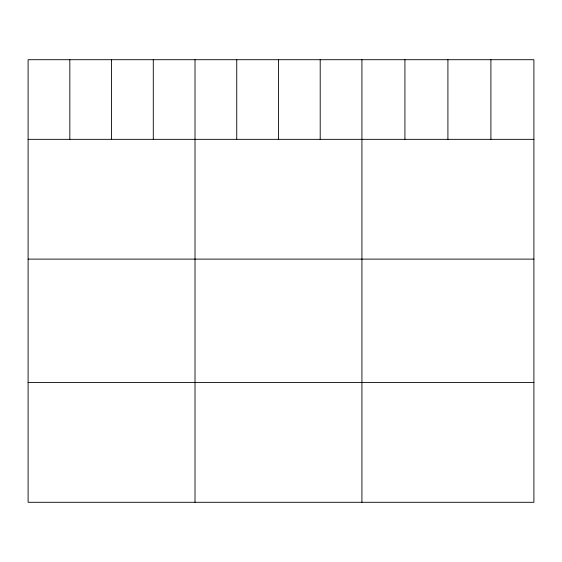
<?xml version="1.0" encoding="UTF-8"?>
<svg xmlns="http://www.w3.org/2000/svg" width="562" height="562" viewBox="0 0 562 562"><rect width="100%" height="100%" fill="white"/><g stroke="black" fill="none" stroke-linecap="round" stroke-linejoin="round"><path stroke-width="0.84" d="M533.9 139.341L533.9 502.295L28.1 502.295L28.1 59.705L533.9 59.705L533.9 139.341L28.1 139.341M28.1 259.117L533.9 259.117M28.1 382.518L533.9 382.518M490.907 59.705L490.907 139.341M447.914 59.705L447.914 139.341M404.921 59.705L404.921 139.341M361.928 59.705L361.928 502.295M320.2 59.705L320.2 139.341M278.471 59.705L278.471 139.341M236.743 59.705L236.743 139.341M195.014 59.705L195.014 502.295M153.285 59.705L153.285 139.341M111.557 59.705L111.557 139.341M69.829 59.705L69.829 139.341"/></g></svg>
